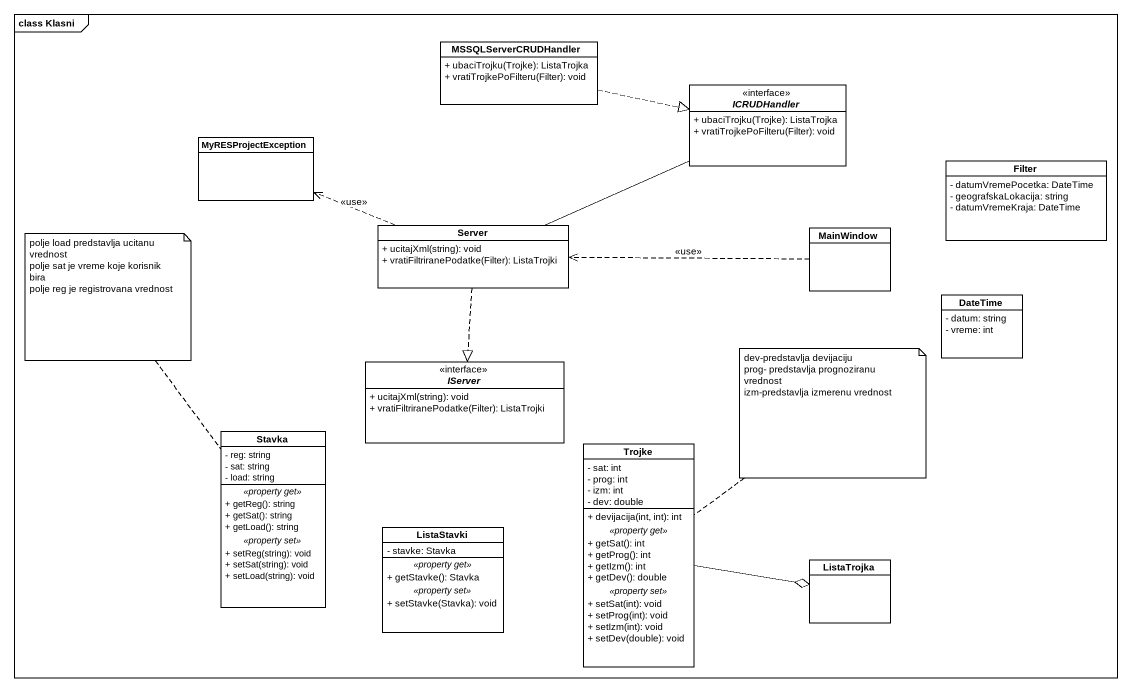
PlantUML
@startuml
mainframe class Klasni
hide circle
hide empty members
skinparam classAttributeIconSize 0
class MSSQLServerCRUDHandler {
  + ubaciTrojku(Trojke): ListaTrojka
  + vratiTrojkePoFilteru(Filter): void
}
interface ICRUDHandler {
  + ubaciTrojku(Trojke): ListaTrojka
  + vratiTrojkePoFilteru(Filter): void
}
class MyRESProjectException
class Filter {
  - datumVremePocetka: DateTime
  - geografskaLokacija: string
  - datumVremeKraja: DateTime
}
class Server {
  + ucitajXml(string): void
  + vratiFiltriranePodatke(Filter): ListaTrojki
}
class MainWindow
class DateTime {
  - datum: string
  - vreme: int
}
interface IServer {
  + ucitajXml(string): void
  + vratiFiltriranePodatke(Filter): ListaTrojki
}
class Stavka {
  - reg: string
  - sat: string
  - load: string
  .. <<property get>> ..
  + getReg(): string
  + getSat(): string
  + getLoad(): string
  .. <<property set>> ..
  + setReg(string): void
  + setSat(string): void
  + setLoad(string): void
}
class Trojke {
  - sat: int
  - prog: int
  - izm: int
  - dev: double
  --
  + devijacija(int, int): int
  .. <<property get>> ..
  + getSat(): int
  + getProg(): int
  + getIzm(): int
  + getDev(): double
  .. <<property set>> ..
  + setSat(int): void
  + setProg(int): void
  + setIzm(int): void
  + setDev(double): void
}
class ListaStavki {
  - stavke: Stavka
  .. <<property get>> ..
  + getStavke(): Stavka
  .. <<property set>> ..
  + setStavke(Stavka): void
}
class ListaTrojka
MSSQLServerCRUDHandler .right.|> ICRUDHandler
Server -right- ICRUDHandler
Server .left.> MyRESProjectException : <<use>>
Server ..|> IServer
MainWindow .left.> Server : <<use>>
Trojke -right-o ListaTrojka
note top of Stavka
  polje load predstavlja ucitanu vrednost
  polje sat je vreme koje korisnik bira
  polje reg je registrovana vrednost
end note
note top of Trojke
  dev-predstavlja devijaciju
  prog- predstavlja prognoziranu vrednost
  izm-predstavlja izmerenu vrednost
end note
@enduml
